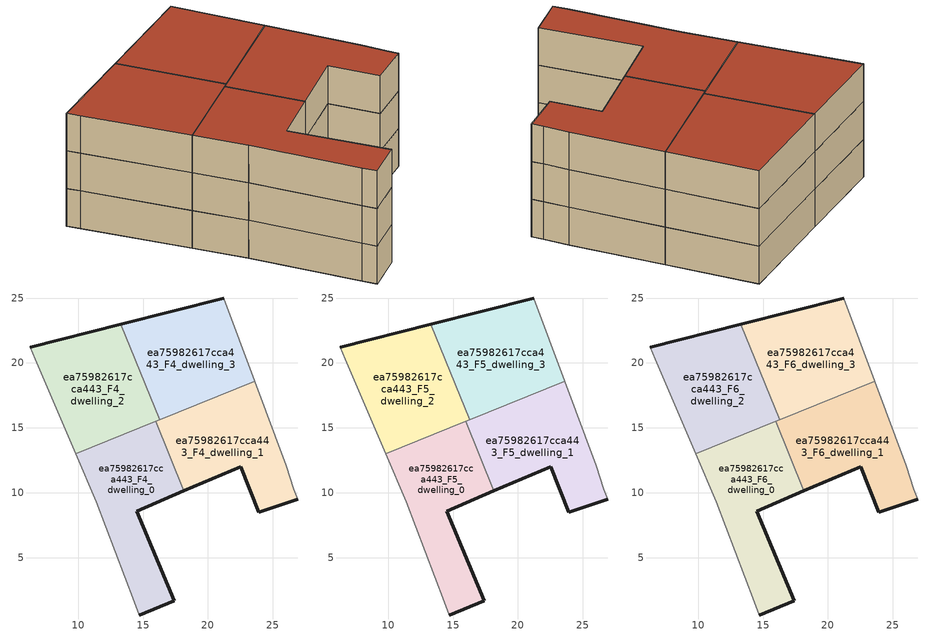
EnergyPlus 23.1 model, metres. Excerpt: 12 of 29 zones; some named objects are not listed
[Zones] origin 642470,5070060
ea75982617cca443_F4_dwelling_0
 floor to ea75982617cca443_F3_dwelling_0 (EU_floor_Construction): 17.41,1.69 14.51,8.59 18.15,10.14 15.97,15.49 9.83,12.99 11.41,9.3 14.31,1.59 14.71,0.59 z12
 wall outside (EU_wall_Construction): 18.15,10.14 14.51,8.59 17.41,1.69 14.71,0.59 z12:15
 wall adiabatic (EU_wall_Construction): 14.71,0.59 14.31,1.59 11.41,9.29 / 11.41,9.3 9.83,12.99 z12:15; 11.41,9.3,15 11.41,9.29,12 11.41,9.3,12
 wall to ea75982617cca443_F4_dwelling_1 (EU_wall_Construction): 15.97,15.49 18.15,10.14 z12:15
 wall to ea75982617cca443_F4_dwelling_2 (EU_wall_Construction): 9.83,12.99 15.97,15.49 z12:15
ea75982617cca443_F4_dwelling_1
 floor to ea75982617cca443_F3_dwelling_1 (EU_floor_Construction): 26.92,9.49 26.62,10.29 26.02,12.09 23.6,18.6 15.97,15.49 18.15,10.14 22.52,12 23.92,8.49 z12
 wall outside (EU_wall_Construction): 26.92,9.49 23.92,8.49 22.52,12 18.15,10.14 z12:15
 wall adiabatic (EU_wall_Construction): 23.6,18.6 26.02,12.09 26.62,10.29 26.92,9.49 z12:15
 wall to ea75982617cca443_F4_dwelling_3 (EU_wall_Construction): 16.27,15.62 23.6,18.6 z12:15
 wall to ea75982617cca443_F4_dwelling_2 (EU_wall_Construction): 15.97,15.49 16.27,15.62 z12:15
ea75982617cca443_F4_dwelling_2
 floor to ea75982617cca443_F3_dwelling_2 (EU_floor_Construction): 16.27,15.62 13.27,22.98 6.31,21.21 6.71,20.3 9.83,12.99 z12
 wall outside (EU_wall_Construction): 6.31,21.21 13.27,22.98 z12:15
 wall adiabatic (EU_wall_Construction): 9.83,12.99 6.71,20.3 6.31,21.21 z12:15
 wall to ea75982617cca443_F4_dwelling_3 (EU_wall_Construction): 13.27,22.98 16.27,15.62 z12:15
ea75982617cca443_F4_dwelling_3
 floor to ea75982617cca443_F3_dwelling_3 (EU_floor_Construction): 23.6,18.6 21.22,25 13.27,22.98 16.27,15.62 z12
 wall outside (EU_wall_Construction): 13.27,22.98 21.22,25 z12:15
 wall adiabatic (EU_wall_Construction): 21.22,25 23.6,18.6 z12:15
ea75982617cca443_F5_dwelling_0
 floor to ea75982617cca443_F4_dwelling_0 (EU_floor_Construction): 17.41,1.69 14.51,8.59 18.15,10.14 15.97,15.49 9.83,12.99 11.41,9.3 14.31,1.59 14.71,0.59 z15
 wall outside (EU_wall_Construction): 18.15,10.14 14.51,8.59 17.41,1.69 14.71,0.59 z15:18
 wall adiabatic (EU_wall_Construction): 14.71,0.59 14.31,1.59 11.41,9.29 / 11.41,9.3 9.83,12.99 z15:18; 11.41,9.3,18 11.41,9.29,15 11.41,9.3,15
 wall to ea75982617cca443_F5_dwelling_1 (EU_wall_Construction): 15.97,15.49 18.15,10.14 z15:18
 wall to ea75982617cca443_F5_dwelling_2 (EU_wall_Construction): 9.83,12.99 15.97,15.49 z15:18
ea75982617cca443_F5_dwelling_1
 floor to ea75982617cca443_F4_dwelling_1 (EU_floor_Construction): 26.92,9.49 26.62,10.29 26.02,12.09 23.6,18.6 15.97,15.49 18.15,10.14 22.52,12 23.92,8.49 z15
 wall outside (EU_wall_Construction): 26.92,9.49 23.92,8.49 22.52,12 18.15,10.14 z15:18
 wall adiabatic (EU_wall_Construction): 23.6,18.6 26.02,12.09 26.62,10.29 26.92,9.49 z15:18
 wall to ea75982617cca443_F5_dwelling_3 (EU_wall_Construction): 16.27,15.62 23.6,18.6 z15:18
 wall to ea75982617cca443_F5_dwelling_2 (EU_wall_Construction): 15.97,15.49 16.27,15.62 z15:18
ea75982617cca443_F5_dwelling_2
 floor to ea75982617cca443_F4_dwelling_2 (EU_floor_Construction): 16.27,15.62 13.27,22.98 6.31,21.21 6.71,20.3 9.83,12.99 z15
 wall outside (EU_wall_Construction): 6.31,21.21 13.27,22.98 z15:18
 wall adiabatic (EU_wall_Construction): 9.83,12.99 6.71,20.3 6.31,21.21 z15:18
 wall to ea75982617cca443_F5_dwelling_3 (EU_wall_Construction): 13.27,22.98 16.27,15.62 z15:18
ea75982617cca443_F5_dwelling_3
 floor to ea75982617cca443_F4_dwelling_3 (EU_floor_Construction): 23.6,18.6 21.22,25 13.27,22.98 16.27,15.62 z15
 wall outside (EU_wall_Construction): 13.27,22.98 21.22,25 z15:18
 wall adiabatic (EU_wall_Construction): 21.22,25 23.6,18.6 z15:18
ea75982617cca443_F6_dwelling_0
 floor to ea75982617cca443_F5_dwelling_0 (EU_floor_Construction): 17.41,1.69 14.51,8.59 18.15,10.14 15.97,15.49 9.83,12.99 11.41,9.3 14.31,1.59 14.71,0.59 z18
 wall outside (EU_wall_Construction): 18.15,10.14 14.51,8.59 17.41,1.69 14.71,0.59 z18:21
 wall adiabatic (EU_wall_Construction): 14.71,0.59 14.31,1.59 11.41,9.29 / 11.41,9.3 9.83,12.99 z18:21; 11.41,9.3,21 11.41,9.29,18 11.41,9.3,18
 wall to ea75982617cca443_F6_dwelling_1 (EU_wall_Construction): 15.97,15.49 18.15,10.14 z18:21
 wall to ea75982617cca443_F6_dwelling_2 (EU_wall_Construction): 9.83,12.99 15.97,15.49 z18:21
 roof outside (EU_roof_Construction): 15.97,15.49 18.15,10.14 14.51,8.59 17.41,1.69 14.71,0.59 14.31,1.59 11.41,9.3 9.83,12.99 z21
ea75982617cca443_F6_dwelling_1
 floor to ea75982617cca443_F5_dwelling_1 (EU_floor_Construction): 26.92,9.49 26.62,10.29 26.02,12.09 23.6,18.6 15.97,15.49 18.15,10.14 22.52,12 23.92,8.49 z18
 wall outside (EU_wall_Construction): 26.92,9.49 23.92,8.49 22.52,12 18.15,10.14 z18:21
 wall adiabatic (EU_wall_Construction): 23.6,18.6 26.02,12.09 26.62,10.29 26.92,9.49 z18:21
 wall to ea75982617cca443_F6_dwelling_3 (EU_wall_Construction): 16.27,15.62 23.6,18.6 z18:21
 wall to ea75982617cca443_F6_dwelling_2 (EU_wall_Construction): 15.97,15.49 16.27,15.62 z18:21
 roof outside (EU_roof_Construction): 23.6,18.6 26.02,12.09 26.62,10.29 26.92,9.49 23.92,8.49 22.52,12 18.15,10.14 15.97,15.49 z21
ea75982617cca443_F6_dwelling_2
 floor to ea75982617cca443_F5_dwelling_2 (EU_floor_Construction): 16.27,15.62 13.27,22.98 6.31,21.21 6.71,20.3 9.83,12.99 z18
 wall outside (EU_wall_Construction): 6.31,21.21 13.27,22.98 z18:21
 wall adiabatic (EU_wall_Construction): 9.83,12.99 6.71,20.3 6.31,21.21 z18:21
 wall to ea75982617cca443_F6_dwelling_3 (EU_wall_Construction): 13.27,22.98 16.27,15.62 z18:21
 roof outside (EU_roof_Construction): 13.27,22.98 16.27,15.62 9.83,12.99 6.71,20.3 6.31,21.21 z21
ea75982617cca443_F6_dwelling_3
 floor to ea75982617cca443_F5_dwelling_3 (EU_floor_Construction): 23.6,18.6 21.22,25 13.27,22.98 16.27,15.62 z18
 wall outside (EU_wall_Construction): 13.27,22.98 21.22,25 z18:21
 wall adiabatic (EU_wall_Construction): 21.22,25 23.6,18.6 z18:21
 roof outside (EU_roof_Construction): 21.22,25 23.6,18.6 16.27,15.62 13.27,22.98 z21
[Building]
EU S2 Campaign: North Axis=0; Terrain=City; Solar Distribution=FullExterior
[Site:Location]
Lyon-Bron: Latitude=45.75; Longitude=5; Time Zone=1; Elevation=198
[SizingPeriod:WeatherFileDays]
AnnualSizingPeriod: Begin Month=1; Begin Day of Month=1; End Month=12; End Day of Month=31; Day of Week for Start Day=Monday; Use Weather File Daylight Saving Period=No; Use Weather File Rain and Snow Indicators=No
[MATERIAL]
EU_InternalMass_Material: Roughness=MediumRough; Thickness=0.1; Conductivity=1; Density=1800; Specific Heat=900; Thermal Absorptance=0.9; Solar Absorptance=0.7; Visible Absorptance=0.7
[MATERIAL:NOMASS] Roughness=MediumRough; Thermal Absorptance=0.9; Solar Absorptance=0.7; Visible Absorptance=0.7
Name | Thermal Resistance
EU_wall_NoMass | 0.776494
EU_roof_NoMass | 0.486893
EU_floor_NoMass | 0.421597
[CONSTRUCTION]
EU_wall_Construction: EU_wall_NoMass
EU_roof_Construction: EU_roof_NoMass
EU_floor_Construction: EU_floor_NoMass
EU_InternalMass_Construction: EU_InternalMass_Material
[ZONE] Type=1; Multiplier=1; Ceiling Height=autocalculate; Floor Area=autocalculate; Part of Total Floor Area=Yes
Name | Volume
ea75982617cca443_F4_dwelling_0; ea75982617cca443_F5_dwelling_0; ea75982617cca443_F6_dwelling_0 | 177.928
ea75982617cca443_F4_dwelling_1; ea75982617cca443_F5_dwelling_1; ea75982617cca443_F6_dwelling_1 | 177.932
ea75982617cca443_F4_dwelling_2; ea75982617cca443_F5_dwelling_2; ea75982617cca443_F6_dwelling_2 | 177.924
ea75982617cca443_F4_dwelling_3; ea75982617cca443_F5_dwelling_3; ea75982617cca443_F6_dwelling_3 | 177.908
[INTERNALMASS] Construction=EU_InternalMass_Construction
Name | Zone or ZoneList | Surface Area
ea75982617cca443_F4_dwelling_0_EU_InternalMass | ea75982617cca443_F4_dwelling_0 | 59.3088
ea75982617cca443_F4_dwelling_1_EU_InternalMass | ea75982617cca443_F4_dwelling_1 | 59.3114
ea75982617cca443_F4_dwelling_2_EU_InternalMass | ea75982617cca443_F4_dwelling_2 | 59.3067
ea75982617cca443_F4_dwelling_3_EU_InternalMass | ea75982617cca443_F4_dwelling_3 | 59.3044
ea75982617cca443_F5_dwelling_0_EU_InternalMass | ea75982617cca443_F5_dwelling_0 | 59.3088
ea75982617cca443_F5_dwelling_1_EU_InternalMass | ea75982617cca443_F5_dwelling_1 | 59.3114
ea75982617cca443_F5_dwelling_2_EU_InternalMass | ea75982617cca443_F5_dwelling_2 | 59.3067
ea75982617cca443_F5_dwelling_3_EU_InternalMass | ea75982617cca443_F5_dwelling_3 | 59.3044
ea75982617cca443_F6_dwelling_0_EU_InternalMass | ea75982617cca443_F6_dwelling_0 | 59.3088
ea75982617cca443_F6_dwelling_1_EU_InternalMass | ea75982617cca443_F6_dwelling_1 | 59.3114
ea75982617cca443_F6_dwelling_2_EU_InternalMass | ea75982617cca443_F6_dwelling_2 | 59.3067
ea75982617cca443_F6_dwelling_3_EU_InternalMass | ea75982617cca443_F6_dwelling_3 | 59.3044
[OTHEREQUIPMENT] Fuel Type=Electricity; Design Level Calculation Method=Watts/Area; Power per Zone Floor Area=1; Fraction Latent=0; Fraction Radiant=0; Fraction Lost=0; Carbon Dioxide Generation Rate=0; EndUse Subcategory=EU_Step8_InternalGains
Name | Zone or ZoneList or Space or SpaceList | Schedule
EU_Step8_InternalGain_ea75982617cca443_F4_dwelling_0_f000 | ea75982617cca443_F4_dwelling_0 | EU_Step8_GainSchedule_ea75982617cca443_F4_dwelling_0_f000
EU_Step8_InternalGain_ea75982617cca443_F4_dwelling_1_f000 | ea75982617cca443_F4_dwelling_1 | EU_Step8_GainSchedule_ea75982617cca443_F4_dwelling_1_f000
EU_Step8_InternalGain_ea75982617cca443_F4_dwelling_2_f000 | ea75982617cca443_F4_dwelling_2 | EU_Step8_GainSchedule_ea75982617cca443_F4_dwelling_2_f000
EU_Step8_InternalGain_ea75982617cca443_F4_dwelling_3_f000 | ea75982617cca443_F4_dwelling_3 | EU_Step8_GainSchedule_ea75982617cca443_F4_dwelling_3_f000
EU_Step8_InternalGain_ea75982617cca443_F5_dwelling_0_f000 | ea75982617cca443_F5_dwelling_0 | EU_Step8_GainSchedule_ea75982617cca443_F5_dwelling_0_f000
EU_Step8_InternalGain_ea75982617cca443_F5_dwelling_1_f000 | ea75982617cca443_F5_dwelling_1 | EU_Step8_GainSchedule_ea75982617cca443_F5_dwelling_1_f000
EU_Step8_InternalGain_ea75982617cca443_F5_dwelling_2_f000 | ea75982617cca443_F5_dwelling_2 | EU_Step8_GainSchedule_ea75982617cca443_F5_dwelling_2_f000
EU_Step8_InternalGain_ea75982617cca443_F5_dwelling_3_f000 | ea75982617cca443_F5_dwelling_3 | EU_Step8_GainSchedule_ea75982617cca443_F5_dwelling_3_f000
EU_Step8_InternalGain_ea75982617cca443_F6_dwelling_0_f000 | ea75982617cca443_F6_dwelling_0 | EU_Step8_GainSchedule_ea75982617cca443_F6_dwelling_0_f000
EU_Step8_InternalGain_ea75982617cca443_F6_dwelling_1_f000 | ea75982617cca443_F6_dwelling_1 | EU_Step8_GainSchedule_ea75982617cca443_F6_dwelling_1_f000
EU_Step8_InternalGain_ea75982617cca443_F6_dwelling_2_f000 | ea75982617cca443_F6_dwelling_2 | EU_Step8_GainSchedule_ea75982617cca443_F6_dwelling_2_f000
EU_Step8_InternalGain_ea75982617cca443_F6_dwelling_3_f000 | ea75982617cca443_F6_dwelling_3 | EU_Step8_GainSchedule_ea75982617cca443_F6_dwelling_3_f000
[ZONEVENTILATION:DESIGNFLOWRATE] Schedule=EU_AlwaysOn; Design Flow Rate Calculation Method=AirChanges/Hour; Air Changes per Hour=0.693814; Ventilation Type=Natural; Fan Pressure Rise=0; Fan Total Efficiency=1; Constant Term Coefficient=1; Temperature Term Coefficient=0; Velocity Term Coefficient=0; Velocity Squared Term Coefficient=0; Minimum Indoor Temperature=-100; Maximum Indoor Temperature=100; Delta Temperature=-100; Minimum Outdoor Temperature=-100; Maximum Outdoor Temperature=100; Maximum Wind Speed=40
Name | Zone or ZoneList or Space or SpaceList
EU_ConstantAir_ea75982617cca443_F4_dwelling_0 | ea75982617cca443_F4_dwelling_0
EU_ConstantAir_ea75982617cca443_F4_dwelling_1 | ea75982617cca443_F4_dwelling_1
EU_ConstantAir_ea75982617cca443_F4_dwelling_2 | ea75982617cca443_F4_dwelling_2
EU_ConstantAir_ea75982617cca443_F4_dwelling_3 | ea75982617cca443_F4_dwelling_3
EU_ConstantAir_ea75982617cca443_F5_dwelling_0 | ea75982617cca443_F5_dwelling_0
EU_ConstantAir_ea75982617cca443_F5_dwelling_1 | ea75982617cca443_F5_dwelling_1
EU_ConstantAir_ea75982617cca443_F5_dwelling_2 | ea75982617cca443_F5_dwelling_2
EU_ConstantAir_ea75982617cca443_F5_dwelling_3 | ea75982617cca443_F5_dwelling_3
EU_ConstantAir_ea75982617cca443_F6_dwelling_0 | ea75982617cca443_F6_dwelling_0
EU_ConstantAir_ea75982617cca443_F6_dwelling_1 | ea75982617cca443_F6_dwelling_1
EU_ConstantAir_ea75982617cca443_F6_dwelling_2 | ea75982617cca443_F6_dwelling_2
EU_ConstantAir_ea75982617cca443_F6_dwelling_3 | ea75982617cca443_F6_dwelling_3
[HVACTEMPLATE:ZONE:IDEALLOADSAIRSYSTEM] System Availability Schedule=EU_AlwaysOn; Maximum Heating Supply Air Temperature=50; Minimum Cooling Supply Air Temperature=13; Maximum Heating Supply Air Humidity Ratio=0.0156; Minimum Cooling Supply Air Humidity Ratio=0.0077; Heating Limit=NoLimit; Cooling Limit=NoLimit; Heating Availability Schedule=EU_AlwaysOn; Cooling Availability Schedule=EU_CoolingOff; Dehumidification Control Type=ConstantSensibleHeatRatio; Cooling Sensible Heat Ratio=0.7; Dehumidification Setpoint=60; Humidification Control Type=None; Humidification Setpoint=30; Outdoor Air Method=None; Outdoor Air Flow Rate per Person=0.00944; Outdoor Air Flow Rate per Zone Floor Area=0; Outdoor Air Flow Rate per Zone=0; Demand Controlled Ventilation Type=None; Outdoor Air Economizer Type=NoEconomizer; Heat Recovery Type=None; Sensible Heat Recovery Effectiveness=0.7; Latent Heat Recovery Effectiveness=0.65
Name | Template Thermostat
ea75982617cca443_F4_dwelling_0 | EU_HeatOnly_ea75982617cca443_F4_dwelling_0
ea75982617cca443_F4_dwelling_1 | EU_HeatOnly_ea75982617cca443_F4_dwelling_1
ea75982617cca443_F4_dwelling_2 | EU_HeatOnly_ea75982617cca443_F4_dwelling_2
ea75982617cca443_F4_dwelling_3 | EU_HeatOnly_ea75982617cca443_F4_dwelling_3
ea75982617cca443_F5_dwelling_0 | EU_HeatOnly_ea75982617cca443_F5_dwelling_0
ea75982617cca443_F5_dwelling_1 | EU_HeatOnly_ea75982617cca443_F5_dwelling_1
ea75982617cca443_F5_dwelling_2 | EU_HeatOnly_ea75982617cca443_F5_dwelling_2
ea75982617cca443_F5_dwelling_3 | EU_HeatOnly_ea75982617cca443_F5_dwelling_3
ea75982617cca443_F6_dwelling_0 | EU_HeatOnly_ea75982617cca443_F6_dwelling_0
ea75982617cca443_F6_dwelling_1 | EU_HeatOnly_ea75982617cca443_F6_dwelling_1
ea75982617cca443_F6_dwelling_2 | EU_HeatOnly_ea75982617cca443_F6_dwelling_2
ea75982617cca443_F6_dwelling_3 | EU_HeatOnly_ea75982617cca443_F6_dwelling_3
[SIZING:ZONE] Zone Cooling Design Supply Air Temperature Input Method=SupplyAirTemperature; Zone Cooling Design Supply Air Temperature=13; Zone Heating Design Supply Air Temperature Input Method=SupplyAirTemperature; Zone Heating Design Supply Air Temperature=50; Zone Cooling Design Supply Air Humidity Ratio=0.008; Zone Heating Design Supply Air Humidity Ratio=0.008; Cooling Design Air Flow Method=DesignDay; Cooling Design Air Flow Rate=0; Cooling Minimum Air Flow per Zone Floor Area=0.000762; Cooling Minimum Air Flow=0; Cooling Minimum Air Flow Fraction=0.2; Heating Design Air Flow Method=DesignDay; Heating Design Air Flow Rate=0; Heating Maximum Air Flow per Zone Floor Area=0.002032; Heating Maximum Air Flow=0.141576; Heating Maximum Air Flow Fraction=0.3; Account for Dedicated Outdoor Air System=No; Dedicated Outdoor Air System Control Strategy=NeutralSupplyAir; Dedicated Outdoor Air Low Setpoint Temperature for Design=autosize; Dedicated Outdoor Air High Setpoint Temperature for Design=autosize; Zone Load Sizing Method=Sensible Load Only No Latent Load; Zone Latent Cooling Design Supply Air Humidity Ratio Input Method=HumidityRatioDifference; Zone Cooling Design Supply Air Humidity Ratio Difference=0.005; Zone Latent Heating Design Supply Air Humidity Ratio Input Method=HumidityRatioDifference; Zone Humidification Design Supply Air Humidity Ratio Difference=0.005
ea75982617cca443_F4_dwelling_0; ea75982617cca443_F4_dwelling_1; ea75982617cca443_F4_dwelling_2; ea75982617cca443_F4_dwelling_3; ea75982617cca443_F5_dwelling_0; ea75982617cca443_F5_dwelling_1; ea75982617cca443_F5_dwelling_2; ea75982617cca443_F5_dwelling_3; ea75982617cca443_F6_dwelling_0; ea75982617cca443_F6_dwelling_1; ea75982617cca443_F6_dwelling_2; ea75982617cca443_F6_dwelling_3
[SCHEDULE:CONSTANT]
Name | Hourly Value
EU_AlwaysOn | 1
EU_CoolingOff | 0
[SCHEDULE:FILE] Column Number=1; Rows to Skip at Top=0; Number of Hours of Data=8760; Column Separator=Comma; Interpolate to Timestep=No; Minutes per Item=60; Adjust Schedule for Daylight Savings=Yes
Name | File
EU_Step8_GainSchedule_ea75982617cca443_F4_dwelling_0_f000 | ../../schedules/ea75982617cca443/ea75982617cca443_F4_dwelling_0_f000_gain.csv
EU_Step8_GainSchedule_ea75982617cca443_F4_dwelling_1_f000 | ../../schedules/ea75982617cca443/ea75982617cca443_F4_dwelling_1_f000_gain.csv
EU_Step8_GainSchedule_ea75982617cca443_F4_dwelling_2_f000 | ../../schedules/ea75982617cca443/ea75982617cca443_F4_dwelling_2_f000_gain.csv
EU_Step8_GainSchedule_ea75982617cca443_F4_dwelling_3_f000 | ../../schedules/ea75982617cca443/ea75982617cca443_F4_dwelling_3_f000_gain.csv
EU_Step8_GainSchedule_ea75982617cca443_F5_dwelling_0_f000 | ../../schedules/ea75982617cca443/ea75982617cca443_F5_dwelling_0_f000_gain.csv
EU_Step8_GainSchedule_ea75982617cca443_F5_dwelling_1_f000 | ../../schedules/ea75982617cca443/ea75982617cca443_F5_dwelling_1_f000_gain.csv
EU_Step8_GainSchedule_ea75982617cca443_F5_dwelling_2_f000 | ../../schedules/ea75982617cca443/ea75982617cca443_F5_dwelling_2_f000_gain.csv
EU_Step8_GainSchedule_ea75982617cca443_F5_dwelling_3_f000 | ../../schedules/ea75982617cca443/ea75982617cca443_F5_dwelling_3_f000_gain.csv
EU_Step8_GainSchedule_ea75982617cca443_F6_dwelling_0_f000 | ../../schedules/ea75982617cca443/ea75982617cca443_F6_dwelling_0_f000_gain.csv
EU_Step8_GainSchedule_ea75982617cca443_F6_dwelling_1_f000 | ../../schedules/ea75982617cca443/ea75982617cca443_F6_dwelling_1_f000_gain.csv
EU_Step8_GainSchedule_ea75982617cca443_F6_dwelling_2_f000 | ../../schedules/ea75982617cca443/ea75982617cca443_F6_dwelling_2_f000_gain.csv
EU_Step8_GainSchedule_ea75982617cca443_F6_dwelling_3_f000 | ../../schedules/ea75982617cca443/ea75982617cca443_F6_dwelling_3_f000_gain.csv
